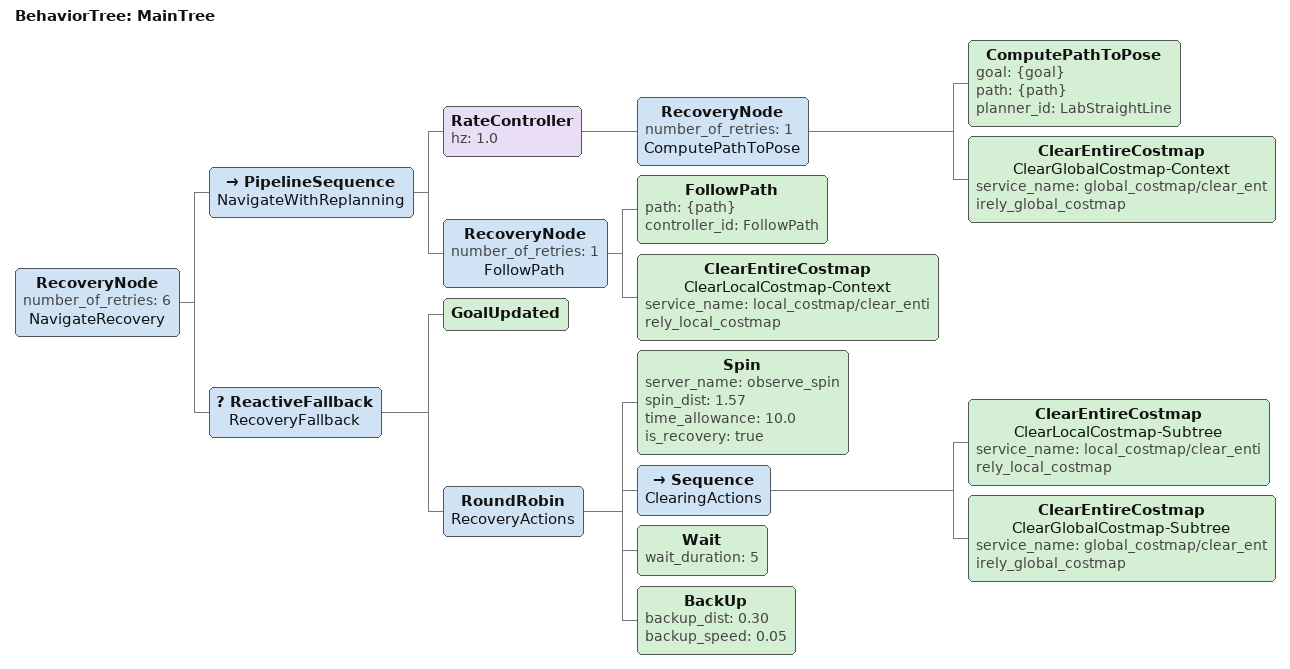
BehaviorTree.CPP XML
<root main_tree_to_execute="MainTree">
  <BehaviorTree ID="MainTree">
    <RecoveryNode number_of_retries="6" name="NavigateRecovery">
      <PipelineSequence name="NavigateWithReplanning">
        <RateController hz="1.0">
          <RecoveryNode number_of_retries="1" name="ComputePathToPose">
            <ComputePathToPose goal="{goal}" path="{path}" planner_id="LabStraightLine"/>
            <ClearEntireCostmap name="ClearGlobalCostmap-Context" service_name="global_costmap/clear_entirely_global_costmap"/>
          </RecoveryNode>
        </RateController>
        <RecoveryNode number_of_retries="1" name="FollowPath">
          <FollowPath path="{path}" controller_id="FollowPath"/>
          <ClearEntireCostmap name="ClearLocalCostmap-Context" service_name="local_costmap/clear_entirely_local_costmap"/>
        </RecoveryNode>
      </PipelineSequence>
      <ReactiveFallback name="RecoveryFallback">
        <GoalUpdated/>
        <RoundRobin name="RecoveryActions">
          <Spin server_name="observe_spin" spin_dist="1.57" time_allowance="10.0" is_recovery="true"/>
          <Sequence name="ClearingActions">
            <ClearEntireCostmap name="ClearLocalCostmap-Subtree" service_name="local_costmap/clear_entirely_local_costmap"/>
            <ClearEntireCostmap name="ClearGlobalCostmap-Subtree" service_name="global_costmap/clear_entirely_global_costmap"/>
          </Sequence>
          <Wait wait_duration="5"/>
          <BackUp backup_dist="0.30" backup_speed="0.05"/>
        </RoundRobin>
      </ReactiveFallback>
    </RecoveryNode>
  </BehaviorTree>
</root>
